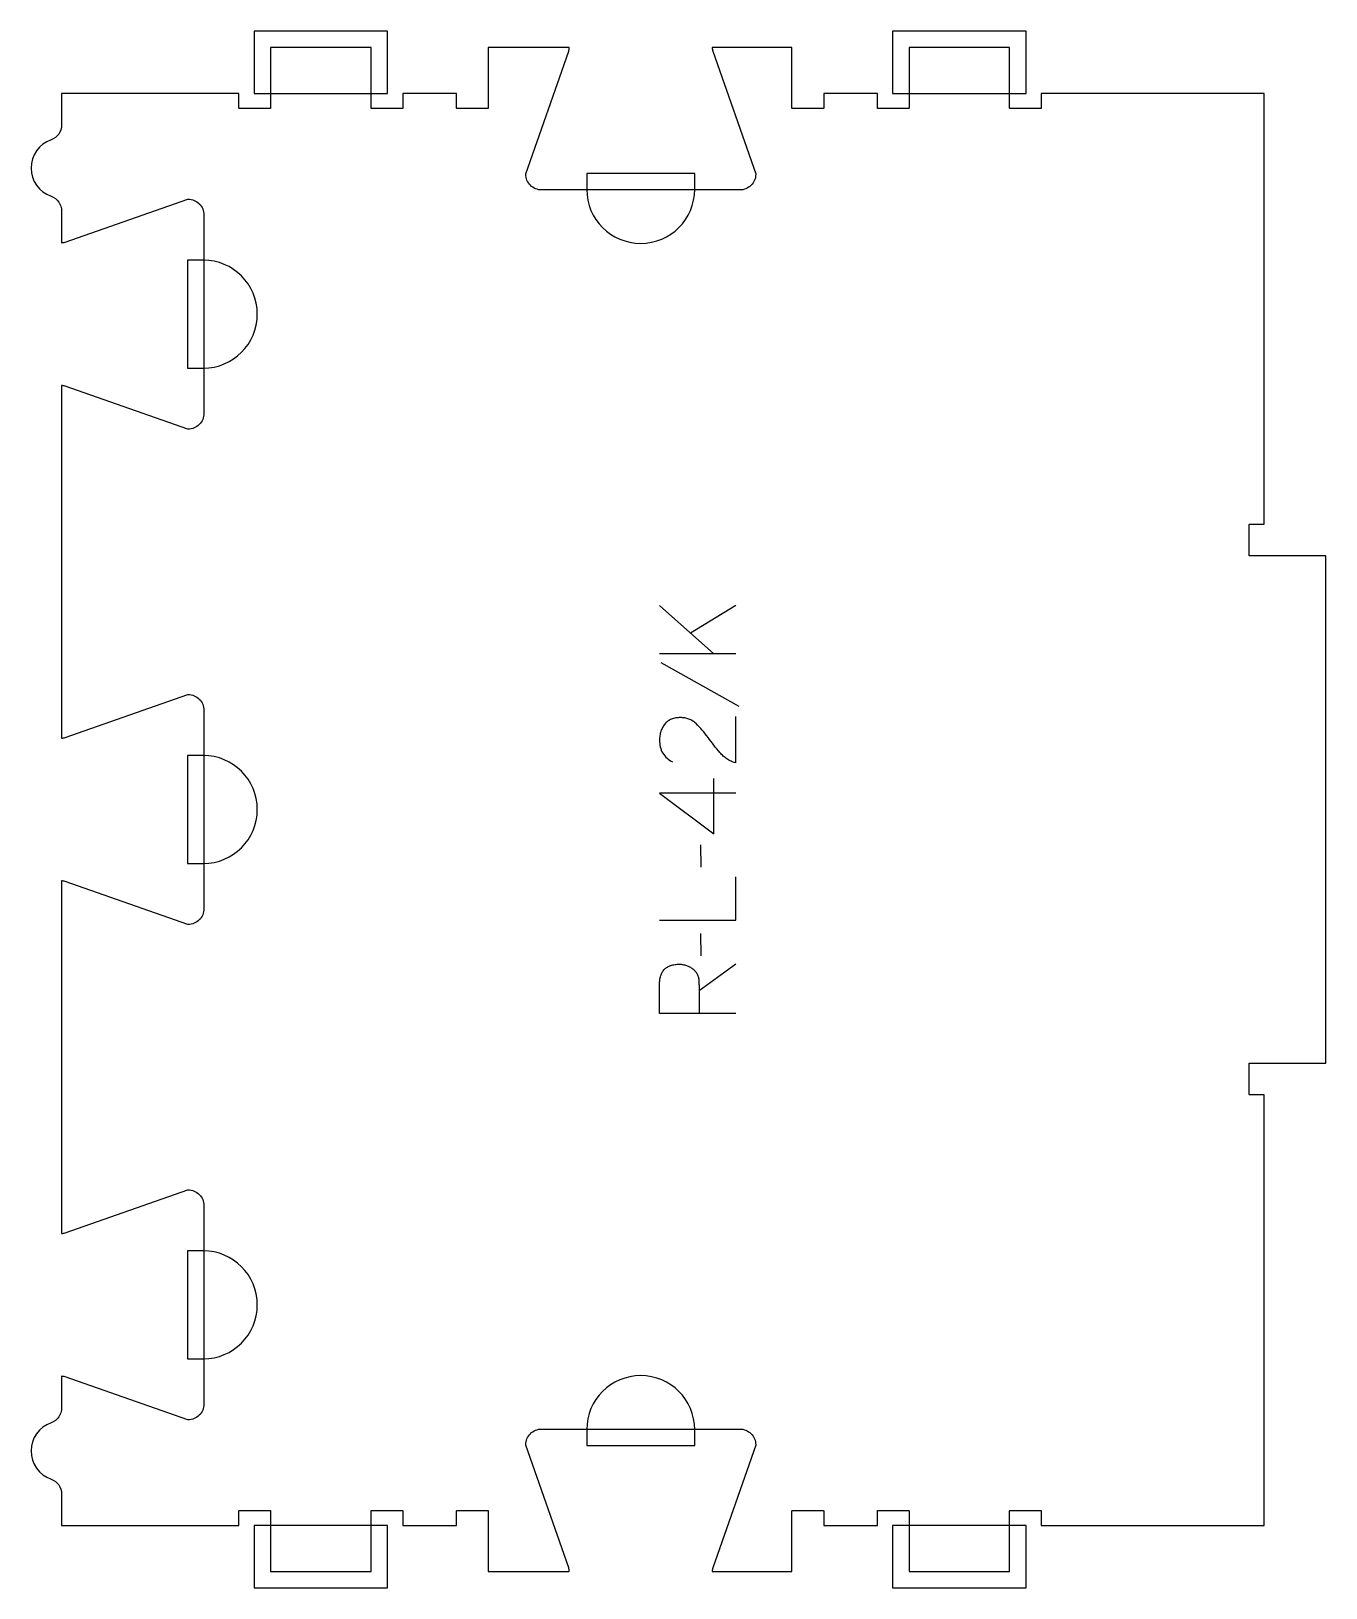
# Model space of a CAD drawing. Extents: x 0 to 510, y -6 to 606.
import ezdxf

# ---------------------------------------------------------------- set-up
doc = ezdxf.new("R2010")
doc.units = 0
for name, color, linetype in [('1_ANYTOOL_1MMDEEP_LABELS_S', 2, 'CONTINUOUS'), ('4_ANYTOOL_CUTTHROUGH_OUTSI', 5, 'CONTINUOUS'), ('5_ANYTOOL_HALF_MILL_9MM_IN', 3, 'CONTINUOUS')]:
    doc.layers.add(name, color=color, linetype=linetype)

msp = doc.modelspace()

# ---------------------------------------------------------------- linework, layer by layer
at = {"layer": '1_ANYTOOL_1MMDEEP_LABELS_S'}
for p, q in [((268.673777, 361.014289), (247.288062, 379.957146)), ((277.288062, 379.957146), (259.459491, 369.157146)), ((277.288062, 361.014289), (247.288062, 361.014289)), ((247.759491, 357.585717), (278.530919, 340.400003)), ((268.630919, 290.171431), (268.630919, 311.94286)), ((263.402348, 285.885717), (263.488062, 277.100003)), ((263.402348, 251.000003), (263.488062, 242.214289)), ((262.845205, 228.54286), (277.330919, 239.000003))]:
    msp.add_line(p, q, dxfattribs=at)
for points in [[(277.245205, 336.371431), (277.202348, 318.071431, -0.034491), (275.455016, 318.734209, -0.037732), (273.821991, 319.641074, -0.037744), (272.347355, 320.780369, -0.03482), (271.052348, 322.121431, -0.00859), (268.653765, 325.080656, -0.008791), (266.359491, 328.121431, 0.020588), (264.126048, 330.94072, 0.025206), (261.645205, 333.54286, 0.046908), (260.343963, 334.563455, 0.051091), (258.870205, 335.310717, 0.050722), (257.22203, 335.75945, 0.041139), (255.516634, 335.900003, 0.039396), (253.709048, 335.757358, 0.058519), (251.970205, 335.26786, 0.060358), (250.563089, 334.477302, 0.061397), (249.388062, 333.371431, 0.048006), (248.466103, 332.015474, 0.045901), (247.813062, 330.510717, 0.045216), (247.410503, 328.770656, 0.034258), (247.288062, 326.985717, 0.055622), (247.582049, 324.351147, 0.079896), (248.563062, 321.907146, 0.080617), (250.228762, 319.937758, 0.060287), (252.388062, 318.500003)], [(277.288062, 219.54286), (247.288062, 219.54286), (247.288062, 230.900003, -0.030274), (247.395078, 232.665816, -0.049), (247.778241, 234.387503, -0.050774), (248.370697, 235.720026, -0.06445), (249.248777, 236.878574, -0.0646), (250.384807, 237.768486, -0.052254), (251.699669, 238.373217, -0.050381), (253.392218, 238.762353, -0.031337), (255.130919, 238.871431, -0.040022), (256.504976, 238.761271, -0.042626), (257.841634, 238.426789, -0.04247), (259.131353, 237.858104, -0.036572), (260.316634, 237.09286, -0.051097), (261.330589, 236.151082, -0.061981), (262.105919, 235.008931, -0.061813), (262.582419, 233.699929, -0.049309), (262.759491, 232.314289, -0.003273), (262.797182, 231.446638, -0.003121), (262.823777, 230.578574, -0.003882), (262.840696, 229.560793, -0.002215), (262.845205, 228.54286), (262.845205, 219.585717)]]:
    msp.add_lwpolyline(points, format="xyb", dxfattribs=at)
for points in [[(277.288062, 306.157146), (247.245205, 306.200003), (268.630919, 290.171431)], [(247.288062, 256.14286), (277.288062, 256.14286), (277.288062, 273.24286)]]:
    msp.add_lwpolyline(points, dxfattribs=at)
at = {"layer": '4_ANYTOOL_CUTTHROUGH_OUTSI'}
msp.add_lwpolyline([(12, 132.955437, 0.061784), (13.39487, 133.190431), (61.667412, 150.085965, -0.084368), (61.75, 150.1, -0.414214), (68, 143.85), (68, 65.85, -0.414214), (61.75, 59.6, -0.084368), (61.667412, 59.614035), (13.383805, 76.513148, 0.061178), (12, 76.744563), (12, 64.345563, -0.317837), (7.833333, 58.453006, 0.707107), (7.833333, 36.296994, -0.317837), (12, 30.404437), (12, 18), (81.756432, 18), (81.756432, 23.75, -0.414214), (82.006432, 24), (94.006432, 24, -0.414214), (94.256432, 23.75), (94.256432, 0), (133.756423, 0), (133.756423, 23.75, -0.414214), (134.006423, 24), (146.006423, 24, -0.414214), (146.256423, 23.75), (146.256423, 18), (167.389305, 18), (167.389305, 23.75, -0.414214), (167.639305, 24), (179.639305, 24, -0.414214), (179.889305, 23.75), (179.889305, 0), (211.784563, 0.000011, 0.061784), (211.549569, 1.394881), (194.654036, 49.667424, -0.084368), (194.640001, 49.750011, -0.414214), (200.890001, 56.000011), (278.890001, 56.000011, -0.414214), (285.140001, 49.750011, -0.084368), (285.125965, 49.667424), (268.226852, 1.383816, 0.061178), (267.995438, 0.000011), (299.389305, 0), (299.389305, 23.75, -0.414214), (299.639305, 24), (311.639305, 24, -0.414214), (311.889305, 23.75), (311.889305, 18), (333.022188, 18), (333.022188, 23.75, -0.414223), (333.272196, 24), (345.272008, 23.999625, -0.414202), (345.522001, 23.749627), (345.522186, 0), (385.022179, 0), (385.022179, 23.75, -0.414214), (385.272179, 24), (397.272179, 24, -0.414214), (397.522179, 23.75), (397.522179, 18), (485.278611, 18), (485.278611, 187.5), (479.528611, 187.5, -0.414214), (479.278611, 187.75), (479.278611, 199.75, -0.414214), (479.528611, 200), (509.5, 200), (509.5, 299.75), (509.5, 399.5), (479.528611, 399.5, -0.414214), (479.278611, 399.75), (479.278611, 411.75, -0.414214), (479.528611, 412), (485.278611, 412), (485.278611, 581.5), (397.522179, 581.5), (397.522179, 575.75, -0.414214), (397.272179, 575.5), (385.272179, 575.5, -0.414214), (385.022179, 575.75), (385.022179, 599.5), (345.522186, 599.5), (345.522001, 575.750373, -0.414202), (345.272008, 575.500375), (333.272196, 575.5, -0.414223), (333.022188, 575.75), (333.022188, 581.5), (311.889305, 581.5), (311.889305, 575.75, -0.414214), (311.639305, 575.5), (299.639305, 575.5, -0.414214), (299.389305, 575.75), (299.389305, 599.5), (267.995438, 599.499989, 0.061784), (268.230432, 598.105119), (285.125965, 549.832576, -0.084368), (285.140001, 549.749989, -0.414214), (278.890001, 543.499989), (200.890001, 543.499989, -0.414214), (194.640001, 549.749989, -0.084368), (194.654036, 549.832576), (211.553149, 598.116184, 0.061178), (211.784563, 599.499989), (179.889305, 599.5), (179.889305, 575.75, -0.414214), (179.639305, 575.5), (167.639305, 575.5, -0.414214), (167.389305, 575.75), (167.389305, 581.5), (146.256423, 581.5), (146.256423, 575.75, -0.414214), (146.006423, 575.5), (134.006423, 575.5, -0.414214), (133.756423, 575.75), (133.756423, 599.5), (94.256432, 599.5), (94.256432, 575.75, -0.414214), (94.006432, 575.5), (82.006432, 575.5, -0.414214), (81.756432, 575.75), (81.756432, 581.5), (12, 581.5), (12, 569.095563, -0.317837), (7.833333, 563.203006, 0.707107), (7.833333, 541.046994, -0.317837), (12, 535.154437), (12, 522.755437, 0.061784), (13.39487, 522.990431), (61.667412, 539.885965, -0.084368), (61.75, 539.9, -0.414214), (68, 533.65), (68, 455.65, -0.414214), (61.75, 449.4, -0.084368), (61.667412, 449.414035), (13.383805, 466.313148, 0.061178), (12, 466.544563), (12, 327.855437, 0.061784), (13.39487, 328.090431), (61.667412, 344.985965, -0.084368), (61.75, 345, -0.414214), (68, 338.75), (68, 260.75, -0.414214), (61.75, 254.5, -0.084368), (61.667412, 254.514035), (13.383805, 271.413148, 0.061178), (12, 271.644563)], format="xyb", close=True, dxfattribs=at)
at = {"layer": '5_ANYTOOL_HALF_MILL_9MM_IN'}
for points in [[(93.756432, 581.5), (134.256423, 581.5), (140.256423, 581.5), (140.256423, 599.74), (140.256423, 606), (87.756432, 606), (87.756432, 599.74), (87.756432, 581.5)], [(345.022188, 581.5), (385.522179, 581.5), (391.522179, 581.5), (391.522179, 599.74), (391.522179, 606), (339.022188, 606), (339.022188, 599.74), (339.022188, 581.5)], [(134.256423, 18), (93.756432, 18), (87.756432, 18), (87.756432, -6.5), (94.016432, -6.5), (133.996423, -6.5), (140.256423, -6.5), (140.256423, 18)], [(385.522179, 18), (345.022188, 18), (339.022188, 18), (339.022188, -6.5), (345.282188, -6.5), (385.262179, -6.5), (391.522179, -6.5), (391.522179, 18)]]:
    msp.add_lwpolyline(points, close=True, dxfattribs=at)
for points in [[(218.640001, 543.749989, 1), (261.140001, 543.749989), (261.140001, 549.999989), (218.640001, 549.999989)], [(67.75, 473.4, 1), (67.75, 515.9), (61.5, 515.9), (61.5, 473.4)], [(67.75, 278.5, 1), (67.75, 321), (61.5, 321), (61.5, 278.5)], [(67.5, 83.6), (67.75, 83.6, 1), (67.75, 126.1), (61.5, 126.1), (61.5, 83.6)], [(261.139998, 55.760011, 0.999765), (218.640001, 55.750011), (218.640001, 49.500011), (261.140001, 49.500011)]]:
    msp.add_lwpolyline(points, format="xyb", close=True, dxfattribs=at)

doc.saveas('drawing.dxf')
